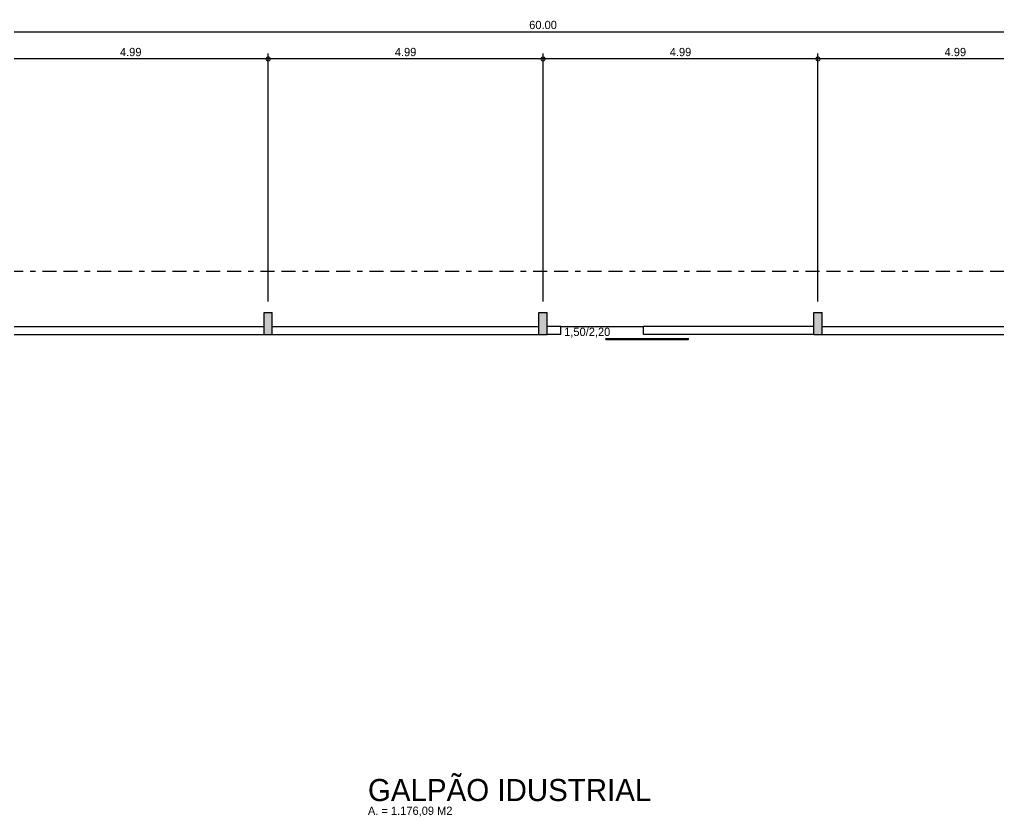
# Model space of a CAD drawing. Extents: x 10 to 180, y 167 to 221.
# Drawn here: x 137.82 to 155.58, y 206.51 to 220.97 of the extents above; entities that cross this region are included whole.
import ezdxf

# ---------------------------------------------------------------- set-up
doc = ezdxf.new("R2010")
doc.units = 0
doc.linetypes.add('BORDERX2', pattern=[88.9, 25.4, -12.7, 25.4, -12.7, 0, -12.7])
doc.layers.get('0').update_dxf_attribs({"linetype": 'CONTINUOUS'})
doc.layers.get('DEFPOINTS').update_dxf_attribs({"linetype": 'CONTINUOUS'})
for name, color, linetype in [('AMBIENTES', 3, 'CONTINUOUS'), ('AREAS', 1, 'CONTINUOUS'), ('BEIRAL', 7, 'BORDERX2'), ('COTAS', 4, 'CONTINUOUS'), ('ESQUADRIAS', 1, 'CONTINUOUS'), ('MESQUADRIAS', 1, 'CONTINUOUS'), ('PAREDES', 5, 'CONTINUOUS'), ('PILARES', 4, 'CONTINUOUS')]:
    doc.layers.add(name, color=color, linetype=linetype)
doc.dimstyles.get("Standard").update_dxf_attribs({"dimscale": 0, "dimtxt": 0.15, "dimasz": 0.15, "dimexe": 0.1, "dimexo": 0.2, "dimgap": 0.05, "dimtad": 1, "dimzin": 1, "dimdsep": 46, "dimtxsty": 'Standard', "dimblk1": 'DOTSMALL', "dimblk2": 'DOTSMALL', "dimsah": 1, "dimcen": 2.5, "dimadec": 0, "dimazin": 0, "dimtfac": 1, "dimtmove": 2, "dimatfit": 3, "dimldrblk": 'DOTSMALL', "dimfxl": 1, "dimtolj": 1, "dimtzin": 1, "dimarcsym": 0})

# ---------------------------------------------------------------- blocks, each defined once
blk = doc.blocks.new('_DOTSMALL')
at = {"color": 0, "linetype": 'ByBlock', "const_width": 0.5}
blk.add_lwpolyline([(-0.0625, 0, 1), (0.0625, 0, 1)], format="xyb", close=True, dxfattribs=at)
blk = doc.blocks.new('*D69')
at = {"color": 0, "linetype": 'ByBlock'}
for p, q in [((152.309, 215.852), (152.309, 220.352)), ((157.296, 220.252), (152.309, 220.252)), ((157.296, 216.052), (157.296, 220.352))]:
    blk.add_line(p, q, dxfattribs=at)
at = {"layer": 'DEFPOINTS', "color": 0, "linetype": 'ByBlock'}
for p in [(152.309, 220.252), (157.296, 215.852), (152.309, 215.652)]:
    blk.add_point(p, dxfattribs=at)
at = {"color": 0, "linetype": 'ByBlock', "xscale": 0.15, "yscale": 0.15, "zscale": 0.15, "rotation": 180}
blk.add_blockref('_DOTSMALL', (152.309, 220.252), dxfattribs=at)
at = {"color": 0, "linetype": 'ByBlock', "xscale": 0.15, "yscale": 0.15, "zscale": 0.15}
blk.add_blockref('_DOTSMALL', (157.296, 220.252), dxfattribs=at)
at = {"color": 0, "linetype": 'ByBlock', "insert": (154.802, 220.377), "char_height": 0.15, "attachment_point": 5}
blk.add_mtext('\\A1;4.99', dxfattribs=at)
blk = doc.blocks.new('*D70')
at = {"color": 0, "linetype": 'ByBlock'}
for p, q in [((147.321, 215.852), (147.321, 220.352)), ((152.309, 220.252), (147.321, 220.252)), ((152.309, 216.052), (152.309, 220.352))]:
    blk.add_line(p, q, dxfattribs=at)
at = {"layer": 'DEFPOINTS', "color": 0, "linetype": 'ByBlock'}
for p in [(147.321, 220.252), (152.309, 215.852), (147.321, 215.652)]:
    blk.add_point(p, dxfattribs=at)
at = {"color": 0, "linetype": 'ByBlock', "xscale": 0.15, "yscale": 0.15, "zscale": 0.15, "rotation": 180}
blk.add_blockref('_DOTSMALL', (147.321, 220.252), dxfattribs=at)
at = {"color": 0, "linetype": 'ByBlock', "xscale": 0.15, "yscale": 0.15, "zscale": 0.15}
blk.add_blockref('_DOTSMALL', (152.309, 220.252), dxfattribs=at)
at = {"color": 0, "linetype": 'ByBlock', "insert": (149.815, 220.377), "char_height": 0.15, "attachment_point": 5}
blk.add_mtext('\\A1;4.99', dxfattribs=at)
blk = doc.blocks.new('*D71')
at = {"color": 0, "linetype": 'ByBlock'}
for p, q in [((142.334, 215.852), (142.334, 220.352)), ((147.321, 220.252), (142.334, 220.252)), ((147.321, 216.052), (147.321, 220.352))]:
    blk.add_line(p, q, dxfattribs=at)
at = {"layer": 'DEFPOINTS', "color": 0, "linetype": 'ByBlock'}
for p in [(142.334, 220.252), (147.321, 215.852), (142.334, 215.652)]:
    blk.add_point(p, dxfattribs=at)
at = {"color": 0, "linetype": 'ByBlock', "xscale": 0.15, "yscale": 0.15, "zscale": 0.15, "rotation": 180}
blk.add_blockref('_DOTSMALL', (142.334, 220.252), dxfattribs=at)
at = {"color": 0, "linetype": 'ByBlock', "xscale": 0.15, "yscale": 0.15, "zscale": 0.15}
blk.add_blockref('_DOTSMALL', (147.321, 220.252), dxfattribs=at)
at = {"color": 0, "linetype": 'ByBlock', "insert": (144.827, 220.377), "char_height": 0.15, "attachment_point": 5}
blk.add_mtext('\\A1;4.99', dxfattribs=at)
blk = doc.blocks.new('*D72')
at = {"color": 0, "linetype": 'ByBlock'}
for p, q in [((137.346, 215.852), (137.346, 220.352)), ((142.334, 220.252), (137.346, 220.252)), ((142.334, 216.052), (142.334, 220.352))]:
    blk.add_line(p, q, dxfattribs=at)
at = {"layer": 'DEFPOINTS', "color": 0, "linetype": 'ByBlock'}
for p in [(137.346, 220.252), (142.334, 215.852), (137.346, 215.652)]:
    blk.add_point(p, dxfattribs=at)
at = {"color": 0, "linetype": 'ByBlock', "xscale": 0.15, "yscale": 0.15, "zscale": 0.15, "rotation": 180}
blk.add_blockref('_DOTSMALL', (137.346, 220.252), dxfattribs=at)
at = {"color": 0, "linetype": 'ByBlock', "xscale": 0.15, "yscale": 0.15, "zscale": 0.15}
blk.add_blockref('_DOTSMALL', (142.334, 220.252), dxfattribs=at)
at = {"color": 0, "linetype": 'ByBlock', "insert": (139.84, 220.377), "char_height": 0.15, "attachment_point": 5}
blk.add_mtext('\\A1;4.99', dxfattribs=at)
blk = doc.blocks.new('*D77')
at = {"color": 0, "linetype": 'ByBlock'}
for p, q in [((117.321, 215.852), (117.321, 220.843)), ((177.321, 215.852), (177.321, 220.843)), ((117.321, 220.743), (177.321, 220.743))]:
    blk.add_line(p, q, dxfattribs=at)
at = {"layer": 'DEFPOINTS', "color": 0, "linetype": 'ByBlock'}
for p in [(177.321, 220.743), (117.321, 215.652), (177.321, 215.652)]:
    blk.add_point(p, dxfattribs=at)
at = {"color": 0, "linetype": 'ByBlock', "xscale": 0.15, "yscale": 0.15, "zscale": 0.15, "rotation": 180}
blk.add_blockref('_DOTSMALL', (117.321, 220.743), dxfattribs=at)
at = {"color": 0, "linetype": 'ByBlock', "xscale": 0.15, "yscale": 0.15, "zscale": 0.15}
blk.add_blockref('_DOTSMALL', (177.321, 220.743), dxfattribs=at)
at = {"color": 0, "linetype": 'ByBlock', "insert": (147.321, 220.868), "char_height": 0.15, "attachment_point": 5}
blk.add_mtext('\\A1;60.00', dxfattribs=at)

msp = doc.modelspace()

# ---------------------------------------------------------------- hatches: boundary and pattern name
at = {"layer": 'PILARES'}
h = msp.add_hatch(color=256, dxfattribs=at)
h.paths.add_polyline_path([(142.40864299, 215.65208926), (142.25864299, 215.65208926), (142.25864299, 215.25208926), (142.40864299, 215.25208926)])
h.paths.add_polyline_path([(147.24614299, 215.25208926), (147.39614299, 215.25208926), (147.39614299, 215.65208926), (147.24614299, 215.65208926)])
h.paths.add_polyline_path([(152.38364299, 215.65208926), (152.23364299, 215.65208926), (152.23364299, 215.25208926), (152.38364299, 215.25208926)])

# ---------------------------------------------------------------- linework, layer by layer
at = {"layer": 'BEIRAL', "ltscale": 0.01}
msp.add_line((117.47114299, 216.40208926), (177.17114299, 216.40208926), dxfattribs=at)
at = {"layer": 'ESQUADRIAS'}
for p, q in [((147.64614299, 215.40208926), (149.14614299, 215.40208926)), ((148.46062506, 215.18208926), (149.96062506, 215.18208926)), ((148.46062506, 215.16208926), (148.46062506, 215.18208926)), ((148.46062506, 215.16208926), (149.96062506, 215.16208926)), ((149.96062506, 215.16208926), (149.96062506, 215.18208926))]:
    msp.add_line(p, q, dxfattribs=at)
at = {"layer": 'PAREDES'}
for p, q in [((137.42114299, 215.40208926), (142.25864299, 215.40208926)), ((142.40864299, 215.40208926), (147.24614299, 215.40208926)), ((147.64614299, 215.40208926), (147.39614299, 215.40208926)), ((147.64614299, 215.25208926), (147.64614299, 215.40208926)), ((149.14614299, 215.25208926), (149.14614299, 215.40208926)), ((152.23364299, 215.40208926), (149.14614299, 215.40208926)), ((152.38364299, 215.40208926), (157.22114299, 215.40208926)), ((137.42114299, 215.25208926), (142.25864299, 215.25208926)), ((142.40864299, 215.25208926), (147.24614299, 215.25208926)), ((147.64614299, 215.25208926), (147.39614299, 215.25208926)), ((152.23364299, 215.25208926), (149.14614299, 215.25208926)), ((152.38364299, 215.25208926), (157.22114299, 215.25208926))]:
    msp.add_line(p, q, dxfattribs=at)
at = {"layer": 'PILARES'}
for p, q in [((142.25864299, 215.25208926), (142.25864299, 215.65208926)), ((142.25864299, 215.65208926), (142.40864299, 215.65208926)), ((142.40864299, 215.25208926), (142.40864299, 215.65208926)), ((147.24614299, 215.25208926), (147.24614299, 215.65208926)), ((147.24614299, 215.65208926), (147.39614299, 215.65208926)), ((147.39614299, 215.25208926), (147.39614299, 215.65208926)), ((152.23364299, 215.25208926), (152.23364299, 215.65208926)), ((152.23364299, 215.65208926), (152.38364299, 215.65208926)), ((152.38364299, 215.25208926), (152.38364299, 215.65208926)), ((142.25864299, 215.25208926), (142.40864299, 215.25208926)), ((147.24614299, 215.25208926), (147.39614299, 215.25208926)), ((152.23364299, 215.25208926), (152.38364299, 215.25208926))]:
    msp.add_line(p, q, dxfattribs=at)

# ---------------------------------------------------------------- texts
at = {"layer": 'AMBIENTES', "insert": (144.14395023, 207.19315881), "char_height": 0.4, "width": 20.0585, "attachment_point": 1}
msp.add_mtext('GALPÃO IDUSTRIAL', dxfattribs=at)
at = {"layer": 'AREAS', "insert": (144.14395023, 206.69254558), "char_height": 0.15, "width": 20.0585, "attachment_point": 1}
msp.add_mtext('A. = 1.176,09 M2', dxfattribs=at)
at = {"layer": 'MESQUADRIAS', "insert": (147.70429818, 215.3778954), "char_height": 0.15, "width": 40.3105, "attachment_point": 1}
msp.add_mtext('1,50/2,20', dxfattribs=at)

# ---------------------------------------------------------------- dimensions: what is measured, and where the dimension line sits
at = {"layer": 'COTAS'}
for base, p1, p2, picture, middle in [((177.32114299, 220.74271426), (117.32114299, 215.65208926), (177.32114299, 215.65208926), '*D77', (147.32114299, 220.86771426)), ((137.34614299, 220.25208926), (142.33364299, 215.85208926), (137.34614299, 215.65208926), '*D72', (139.83989299, 220.37708926)), ((142.33364299, 220.25208926), (147.32114299, 215.85208926), (142.33364299, 215.65208926), '*D71', (144.82739299, 220.37708926)), ((147.32114299, 220.25208926), (152.30864299, 215.85208926), (147.32114299, 215.65208926), '*D70', (149.81489299, 220.37708926)), ((152.30864299, 220.25208926), (157.29614299, 215.85208926), (152.30864299, 215.65208926), '*D69', (154.80239299, 220.37708926))]:
    dim = msp.add_linear_dim(base=base, p1=p1, p2=p2, dimstyle='Standard', override={"dimscale": 1}, dxfattribs=at)
    dim.commit()
    dim.dimension.update_dxf_attribs({"geometry": picture, "text_midpoint": middle})

doc.saveas('drawing.dxf')
